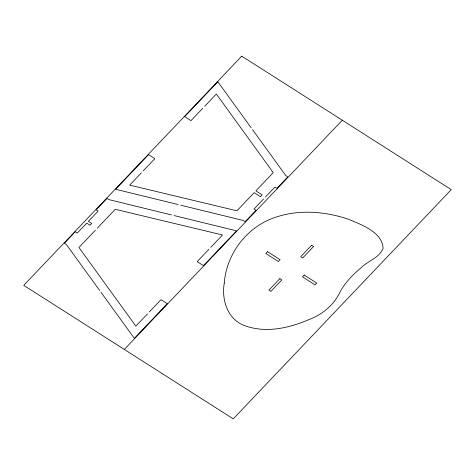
<?xml version="1.0" encoding="UTF-8"?>
<svg xmlns="http://www.w3.org/2000/svg" width="475" height="475" viewBox="0 0 475 475"><rect width="100%" height="100%" fill="white"/><g stroke="black" fill="none" stroke-linecap="round" stroke-linejoin="round"><path stroke-width="0.71" d="M141.348 172.847L129.669 185.119L236.93 210.805L254.196 192.654L260.478 196.662L262.188 194.863L255.906 190.861L273.238 172.633L216.339 93.997L204.577 106.364M143.165 170.935L154.838 158.656L148.58 154.624L115.639 189.264L178.107 204.547M202.76 108.27L190.998 120.638L184.716 116.636L217.841 81.801L251.15 127.751M95.374 230.209L78.945 247.481L135.844 326.111L147.505 313.856M97.191 228.297L115.253 209.303L222.514 234.988L210.757 247.356M149.322 311.944L160.983 299.683L167.271 303.691L134.342 338.307L101.038 292.357M208.941 249.262L197.178 261.63L203.466 265.632L236.55 230.85L174.082 215.561M263.577 198.989L254.048 209.006L256.019 210.265L245.118 221.724L243.152 220.465L180.684 205.182M265.394 197.078L274.924 187.061L276.895 188.314L287.797 176.854L285.825 175.602L252.522 129.645M124.308 349.434L342.309 120.222M171.505 214.932L109.036 199.643L107.065 198.39L96.164 209.849L98.135 211.102L88.397 221.338L91.705 223.446L89.995 225.239L86.693 223.137L77.259 233.053L75.293 231.794L64.392 243.253L66.363 244.512L99.667 290.462M224.248 283.124C221.297 300.39 228.059 320.797 246.311 326.2C266.813 333.129 289.21 327.988 308.536 319.764C322.62 314.551 334.632 304.528 340.735 290.664C345.853 281.913 352.984 274.55 360.733 268.096C367.603 260.912 379.466 258.014 383.123 248.205C382.137 231.735 360.905 224.568 348.139 219.118C324.906 211.375 299.06 209.279 275.595 217.259C247.237 226.51 226.527 253.507 224.248 283.124M241.751 56.145L23.75 285.356L233.249 418.855L451.25 189.644L241.751 56.145M267.538 251.708L265.828 253.502L278.397 261.511L280.108 259.718L267.538 251.708M279.87 278.647L268.969 290.106L270.934 291.359L281.835 279.9L279.87 278.647M311.659 245.219L300.758 256.678L302.729 257.937L313.631 246.472L311.659 245.219M304.196 275.067L302.492 276.866L315.062 284.875L316.766 283.076L304.196 275.067"/></g></svg>
